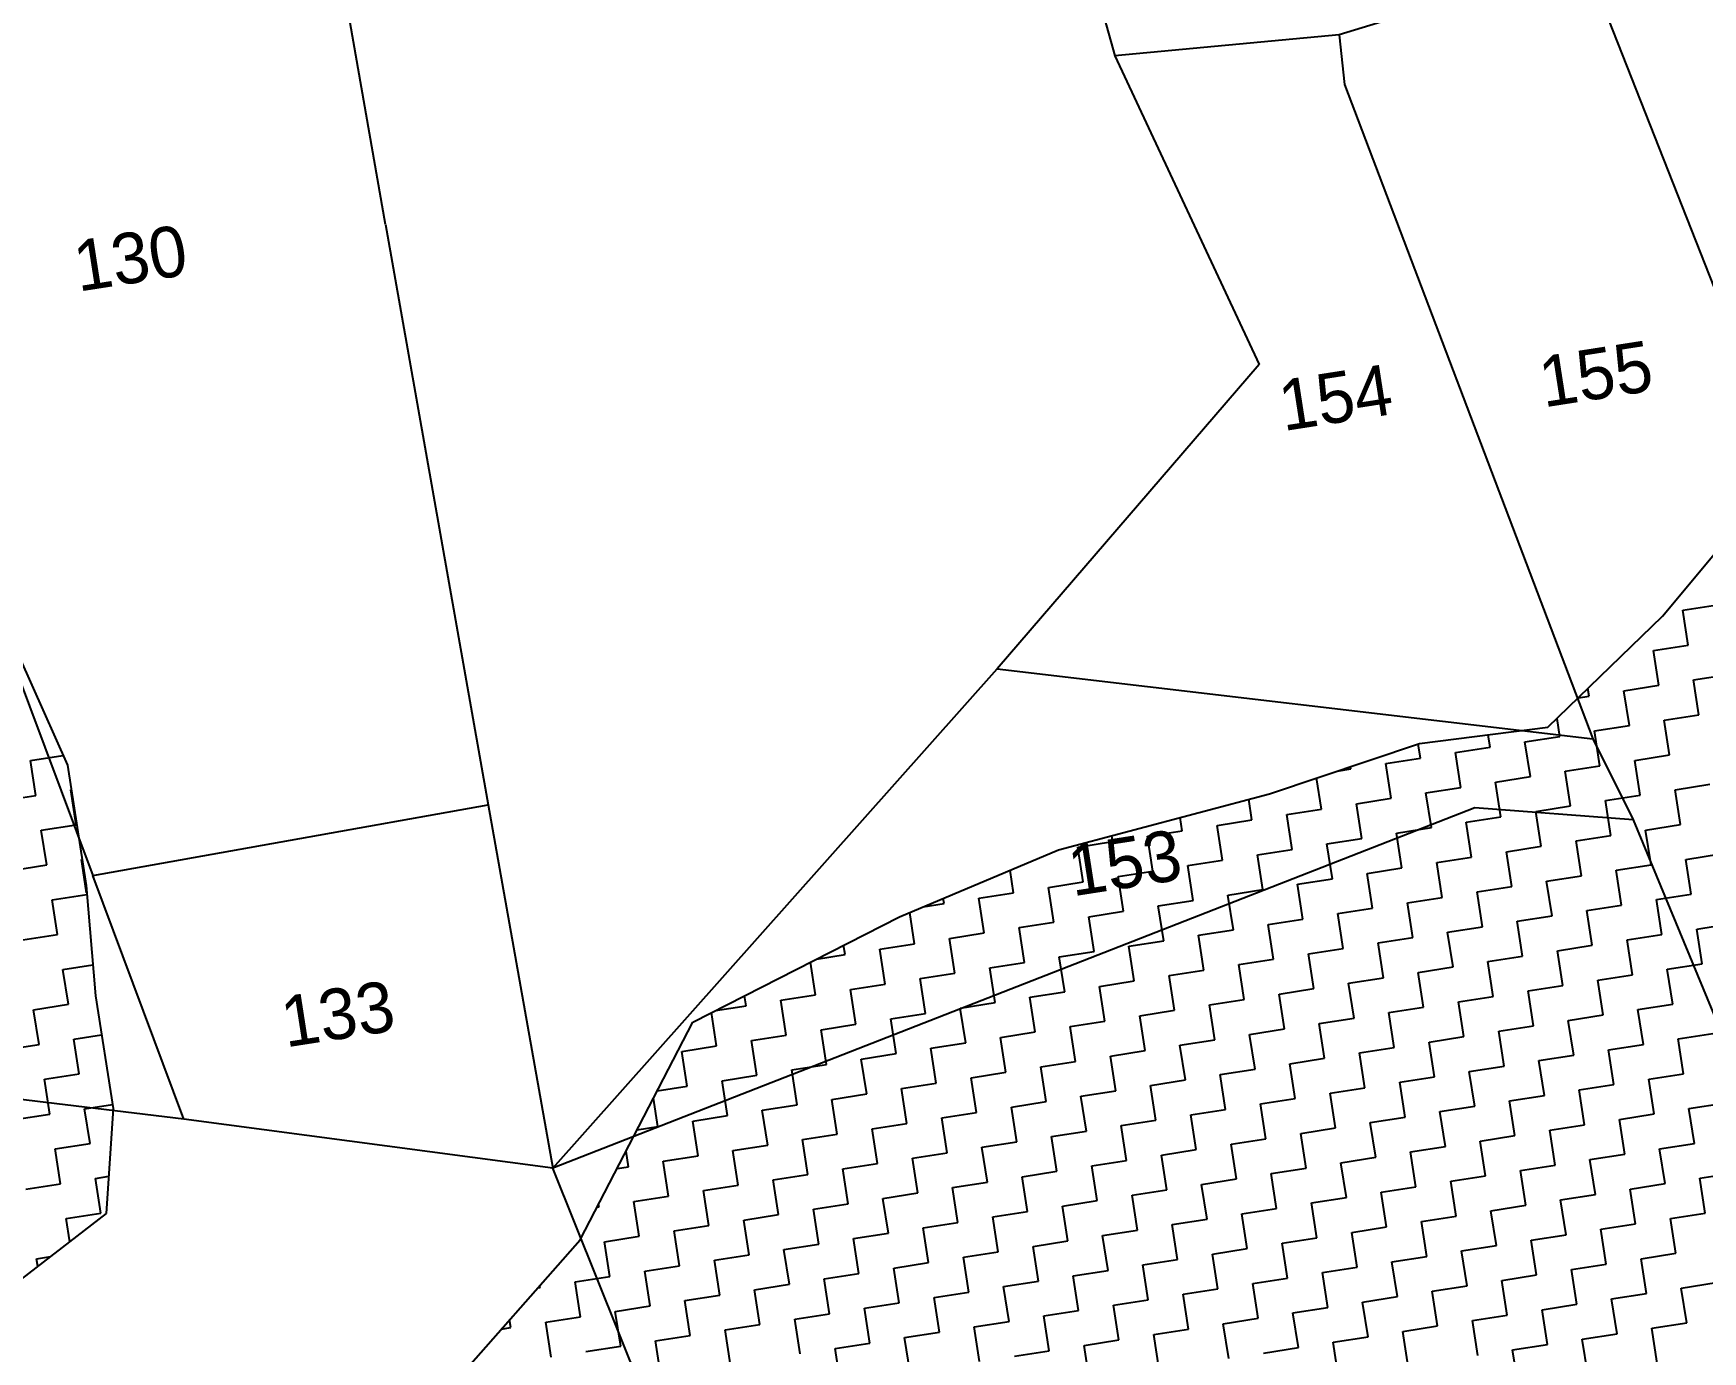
# Model space of a CAD drawing. Header units: metres. Extents: x 288488 to 290462, y 1999122 to 2001536.
# Drawn here: x 289401.4 to 289636.4, y 1999842.8 to 2000028.3 of the extents above; entities that cross this region are included whole.
import ezdxf
from ezdxf.enums import TextEntityAlignment as Align

# ---------------------------------------------------------------- set-up
doc = ezdxf.new("R2010")
doc.units = ezdxf.units.M
doc.header["$MEASUREMENT"] = 0
for name, color, linetype in [('POLY_HATCH', 12, 'Continuous'), ('POLY_PARCEL', 6, 'Continuous'), ('TEXT_PARCEL', 7, 'Continuous')]:
    doc.layers.add(name, color=color, linetype=linetype)
doc.styles.add('TEXT_MAP', font='')
doc.styles.get('TEXT_MAP').set_extended_font_data('Kruti Dev 050')

msp = doc.modelspace()

# ---------------------------------------------------------------- linework, layer by layer
at = {"layer": 'POLY_HATCH'}
for p, q in [((289392.86, 1999955.19), (289406.19, 1999925.3)), ((289630.79, 1999946.31), (289638.55, 1999955.65)), ((289614.64, 1999930.65), (289630.79, 1999946.31)), ((289596.56, 1999928.37), (289614.64, 1999930.65)), ((289575.43, 1999921.29), (289596.56, 1999928.37)), ((289406.19, 1999925.3), (289408.83, 1999908.37)), ((289545.75, 1999913.42), (289575.43, 1999921.29)), ((289523.36, 1999903.98), (289545.75, 1999913.42)), ((289408.83, 1999908.37), (289410.15, 1999892.86)), ((289494.23, 1999889.15), (289523.36, 1999903.98)), ((289410.15, 1999892.86), (289412.62, 1999876.99)), ((289478.39, 1999858.51), (289494.23, 1999889.15)), ((289412.62, 1999876.99), (289411.67, 1999862.21)), ((289411.67, 1999862.21), (289397.64, 1999851.36)), ((289451.2, 1999827.72), (289478.39, 1999858.51))]:
    msp.add_line(p, q, dxfattribs=at)
at = {"layer": 'POLY_HATCH', "linetype": 'Continuous'}
for p, q in [((289633.63, 1999947.12), (289638.53, 1999947.89)), ((289634.39, 1999942.22), (289633.63, 1999947.12)), ((289629.49, 1999941.46), (289634.39, 1999942.22)), ((289630.25, 1999936.56), (289629.49, 1999941.46)), ((289635.15, 1999937.32), (289640.05, 1999938.08)), ((289620.45, 1999935.03), (289620.28, 1999936.12)), ((289625.35, 1999935.79), (289630.25, 1999936.56)), ((289626.11, 1999930.89), (289625.35, 1999935.79)), ((289635.91, 1999932.42), (289635.15, 1999937.32)), ((289618.91, 1999934.79), (289620.45, 1999935.03)), ((289616.31, 1999929.37), (289615.92, 1999931.89)), ((289621.21, 1999930.13), (289626.11, 1999930.89)), ((289631.01, 1999931.66), (289635.91, 1999932.42)), ((289631.78, 1999926.76), (289631.01, 1999931.66)), ((289606.51, 1999927.84), (289606.24, 1999929.59)), ((289611.41, 1999928.61), (289616.31, 1999929.37)), ((289612.17, 1999923.7), (289611.41, 1999928.61)), ((289621.97, 1999925.23), (289621.21, 1999930.13)), ((289400.99, 1999925.97), (289405.57, 1999926.69)), ((289591.81, 1999925.55), (289596.71, 1999926.32)), ((289596.71, 1999926.32), (289596.39, 1999928.32)), ((289601.61, 1999927.08), (289606.51, 1999927.84)), ((289602.37, 1999922.18), (289601.61, 1999927.08)), ((289626.87, 1999925.99), (289631.78, 1999926.76)), ((289401.76, 1999921.07), (289400.99, 1999925.97)), ((289584.96, 1999924.49), (289586.9, 1999924.79)), ((289586.9, 1999924.79), (289586.85, 1999925.12)), ((289592.57, 1999920.65), (289591.81, 1999925.55)), ((289617.07, 1999924.47), (289621.97, 1999925.23)), ((289617.84, 1999919.57), (289617.07, 1999924.47)), ((289627.64, 1999921.09), (289626.87, 1999925.99)), ((289406.66, 1999921.83), (289406.73, 1999921.85)), ((289407.42, 1999916.93), (289406.66, 1999921.83)), ((289582.77, 1999919.13), (289582.08, 1999923.52)), ((289597.47, 1999921.42), (289602.37, 1999922.18)), ((289598.23, 1999916.52), (289597.47, 1999921.42)), ((289607.27, 1999922.94), (289612.17, 1999923.7)), ((289608.03, 1999918.04), (289607.27, 1999922.94)), ((289632.54, 1999921.85), (289637.44, 1999922.62)), ((289633.3, 1999916.95), (289632.54, 1999921.85)), ((289396.86, 1999920.31), (289401.76, 1999921.07)), ((289572.96, 1999917.6), (289572.51, 1999920.52)), ((289577.87, 1999918.36), (289582.77, 1999919.13)), ((289587.67, 1999919.89), (289592.57, 1999920.65)), ((289588.43, 1999914.99), (289587.67, 1999919.89)), ((289612.93, 1999918.8), (289617.84, 1999919.57)), ((289622.74, 1999920.33), (289627.64, 1999921.09)), ((289623.5, 1999915.43), (289622.74, 1999920.33)), ((289402.52, 1999916.17), (289407.42, 1999916.93)), ((289563.16, 1999916.08), (289562.87, 1999917.96)), ((289568.06, 1999916.84), (289572.96, 1999917.6)), ((289568.83, 1999911.94), (289568.06, 1999916.84)), ((289578.63, 1999913.46), (289577.87, 1999918.36)), ((289603.13, 1999917.28), (289608.03, 1999918.04)), ((289603.9, 1999912.38), (289603.13, 1999917.28)), ((289613.7, 1999913.9), (289612.93, 1999918.8)), ((289628.4, 1999916.19), (289633.3, 1999916.95)), ((289403.28, 1999911.27), (289402.52, 1999916.17)), ((289548.46, 1999913.79), (289553.36, 1999914.55)), ((289553.36, 1999914.55), (289553.23, 1999915.41)), ((289558.26, 1999915.31), (289563.16, 1999916.08)), ((289559.02, 1999910.41), (289558.26, 1999915.31)), ((289583.53, 1999914.23), (289588.43, 1999914.99)), ((289593.33, 1999915.75), (289598.23, 1999916.52)), ((289594.09, 1999910.85), (289593.33, 1999915.75)), ((289618.6, 1999914.67), (289623.5, 1999915.43)), ((289619.36, 1999909.76), (289618.6, 1999914.67)), ((289629.16, 1999911.29), (289628.4, 1999916.19)), ((289408.18, 1999912.03), (289408.25, 1999912.04)), ((289408.91, 1999907.34), (289408.18, 1999912.03)), ((289549.22, 1999908.89), (289548.46, 1999913.79)), ((289573.73, 1999912.7), (289578.63, 1999913.46)), ((289574.49, 1999907.8), (289573.73, 1999912.7)), ((289584.29, 1999909.33), (289583.53, 1999914.23)), ((289598.99, 1999911.61), (289603.9, 1999912.38)), ((289608.8, 1999913.14), (289613.7, 1999913.9)), ((289609.56, 1999908.24), (289608.8, 1999913.14)), ((289634.06, 1999912.05), (289638.96, 1999912.82)), ((289634.83, 1999907.15), (289634.06, 1999912.05)), ((289398.38, 1999910.51), (289403.28, 1999911.27)), ((289539.42, 1999907.36), (289538.93, 1999910.54)), ((289554.12, 1999909.65), (289559.02, 1999910.41)), ((289554.89, 1999904.75), (289554.12, 1999909.65)), ((289563.93, 1999911.18), (289568.83, 1999911.94)), ((289564.69, 1999906.27), (289563.93, 1999911.18)), ((289589.19, 1999910.09), (289594.09, 1999910.85)), ((289589.96, 1999905.19), (289589.19, 1999910.09)), ((289599.76, 1999906.71), (289598.99, 1999911.61)), ((289614.46, 1999909), (289619.36, 1999909.76)), ((289624.26, 1999910.53), (289629.16, 1999911.29)), ((289625.02, 1999905.63), (289624.26, 1999910.53)), ((289534.52, 1999906.6), (289539.42, 1999907.36)), ((289544.32, 1999908.12), (289549.22, 1999908.89)), ((289545.08, 1999903.22), (289544.32, 1999908.12)), ((289569.59, 1999907.04), (289574.49, 1999907.8)), ((289579.39, 1999908.56), (289584.29, 1999909.33)), ((289580.15, 1999903.66), (289579.39, 1999908.56)), ((289604.66, 1999907.48), (289609.56, 1999908.24)), ((289605.42, 1999902.58), (289604.66, 1999907.48)), ((289615.22, 1999904.1), (289614.46, 1999909)), ((289404.04, 1999906.37), (289408.93, 1999907.13)), ((289404.81, 1999901.47), (289404.04, 1999906.37)), ((289526.68, 1999905.38), (289529.62, 1999905.84)), ((289529.62, 1999905.84), (289529.5, 1999906.57)), ((289535.28, 1999901.7), (289534.52, 1999906.6)), ((289559.79, 1999905.51), (289564.69, 1999906.27)), ((289560.55, 1999900.61), (289559.79, 1999905.51)), ((289570.35, 1999902.14), (289569.59, 1999907.04)), ((289585.05, 1999904.43), (289589.96, 1999905.19)), ((289594.86, 1999905.95), (289599.76, 1999906.71)), ((289595.62, 1999901.05), (289594.86, 1999905.95)), ((289620.12, 1999904.86), (289625.02, 1999905.63)), ((289629.93, 1999906.39), (289634.83, 1999907.15)), ((289630.69, 1999901.49), (289629.93, 1999906.39)), ((289525.48, 1999900.17), (289524.79, 1999904.58)), ((289540.18, 1999902.46), (289545.08, 1999903.22)), ((289549.99, 1999903.99), (289554.89, 1999904.75)), ((289550.75, 1999899.09), (289549.99, 1999903.99)), ((289575.25, 1999902.9), (289580.15, 1999903.66)), ((289576.02, 1999898), (289575.25, 1999902.9)), ((289585.82, 1999899.52), (289585.05, 1999904.43)), ((289600.52, 1999901.81), (289605.42, 1999902.58)), ((289610.32, 1999903.34), (289615.22, 1999904.1)), ((289611.08, 1999898.44), (289610.32, 1999903.34)), ((289620.89, 1999899.96), (289620.12, 1999904.86)), ((289635.59, 1999902.25), (289640.49, 1999903.01)), ((289399.91, 1999900.71), (289404.81, 1999901.47)), ((289530.38, 1999900.94), (289535.28, 1999901.7)), ((289531.14, 1999896.03), (289530.38, 1999900.94)), ((289540.95, 1999897.56), (289540.18, 1999902.46)), ((289555.65, 1999899.85), (289560.55, 1999900.61)), ((289565.45, 1999901.37), (289570.35, 1999902.14)), ((289566.21, 1999896.47), (289565.45, 1999901.37)), ((289590.72, 1999900.29), (289595.62, 1999901.05)), ((289591.48, 1999895.39), (289590.72, 1999900.29)), ((289601.28, 1999896.91), (289600.52, 1999901.81)), ((289625.79, 1999900.73), (289630.69, 1999901.49)), ((289626.55, 1999895.82), (289625.79, 1999900.73)), ((289636.35, 1999897.35), (289635.59, 1999902.25)), ((289511.66, 1999898.02), (289515.68, 1999898.65)), ((289515.68, 1999898.65), (289515.47, 1999899.96)), ((289520.58, 1999899.41), (289525.48, 1999900.17)), ((289521.34, 1999894.51), (289520.58, 1999899.41)), ((289545.85, 1999898.32), (289550.75, 1999899.09)), ((289546.61, 1999893.42), (289545.85, 1999898.32)), ((289556.41, 1999894.95), (289555.65, 1999899.85)), ((289571.11, 1999897.24), (289576.02, 1999898)), ((289580.92, 1999898.76), (289585.82, 1999899.52)), ((289581.68, 1999893.86), (289580.92, 1999898.76)), ((289606.18, 1999897.67), (289611.08, 1999898.44)), ((289615.99, 1999899.2), (289620.89, 1999899.96)), ((289616.75, 1999894.3), (289615.99, 1999899.2)), ((289405.57, 1999896.57), (289409.78, 1999897.22)), ((289406.33, 1999891.67), (289405.57, 1999896.57)), ((289511.54, 1999892.98), (289510.82, 1999897.6)), ((289526.24, 1999895.27), (289531.14, 1999896.03)), ((289536.05, 1999896.8), (289540.95, 1999897.56)), ((289536.81, 1999891.9), (289536.05, 1999896.8)), ((289561.31, 1999895.71), (289566.21, 1999896.47)), ((289562.08, 1999890.81), (289561.31, 1999895.71)), ((289571.88, 1999892.33), (289571.11, 1999897.24)), ((289596.38, 1999896.15), (289601.28, 1999896.91)), ((289597.14, 1999891.25), (289596.38, 1999896.15)), ((289606.95, 1999892.77), (289606.18, 1999897.67)), ((289621.65, 1999895.06), (289626.55, 1999895.82)), ((289631.45, 1999896.59), (289636.35, 1999897.35)), ((289632.21, 1999891.69), (289631.45, 1999896.59)), ((289516.44, 1999893.75), (289521.34, 1999894.51)), ((289517.2, 1999888.84), (289516.44, 1999893.75)), ((289527.01, 1999890.37), (289526.24, 1999895.27)), ((289541.71, 1999892.66), (289546.61, 1999893.42)), ((289551.51, 1999894.18), (289556.41, 1999894.95)), ((289552.27, 1999889.28), (289551.51, 1999894.18)), ((289576.78, 1999893.1), (289581.68, 1999893.86)), ((289586.58, 1999894.62), (289591.48, 1999895.39)), ((289587.34, 1999889.72), (289586.58, 1999894.62)), ((289611.85, 1999893.54), (289616.75, 1999894.3)), ((289612.61, 1999888.64), (289611.85, 1999893.54)), ((289622.41, 1999890.16), (289621.65, 1999895.06)), ((289401.43, 1999890.9), (289406.33, 1999891.67)), ((289402.2, 1999886), (289401.43, 1999890.9)), ((289497.45, 1999890.79), (289501.74, 1999891.46)), ((289501.74, 1999891.46), (289501.52, 1999892.86)), ((289506.64, 1999892.22), (289511.54, 1999892.98)), ((289507.4, 1999887.32), (289506.64, 1999892.22)), ((289531.91, 1999891.13), (289536.81, 1999891.9)), ((289532.67, 1999886.23), (289531.91, 1999891.13)), ((289542.47, 1999887.76), (289541.71, 1999892.66)), ((289566.98, 1999891.57), (289571.88, 1999892.33)), ((289567.74, 1999886.67), (289566.98, 1999891.57)), ((289577.54, 1999888.2), (289576.78, 1999893.1)), ((289592.24, 1999890.49), (289597.14, 1999891.25)), ((289602.05, 1999892.01), (289606.95, 1999892.77)), ((289602.81, 1999887.11), (289602.05, 1999892.01)), ((289627.31, 1999890.92), (289632.21, 1999891.69)), ((289628.08, 1999886.02), (289627.31, 1999890.92)), ((289497.6, 1999885.79), (289496.87, 1999890.49)), ((289512.3, 1999888.08), (289517.2, 1999888.84)), ((289522.11, 1999889.61), (289527.01, 1999890.37)), ((289522.87, 1999884.71), (289522.11, 1999889.61)), ((289547.37, 1999888.52), (289552.27, 1999889.28)), ((289548.14, 1999883.62), (289547.37, 1999888.52)), ((289557.17, 1999890.05), (289562.08, 1999890.81)), ((289557.94, 1999885.15), (289557.17, 1999890.05)), ((289582.44, 1999888.96), (289587.34, 1999889.72)), ((289583.2, 1999884.06), (289582.44, 1999888.96)), ((289593.01, 1999885.58), (289592.24, 1999890.49)), ((289607.71, 1999887.87), (289612.61, 1999888.64)), ((289617.51, 1999889.4), (289622.41, 1999890.16)), ((289618.27, 1999884.5), (289617.51, 1999889.4)), ((289407.1, 1999886.77), (289411.01, 1999887.37)), ((289407.86, 1999881.86), (289407.1, 1999886.77)), ((289502.5, 1999886.56), (289507.4, 1999887.32)), ((289503.26, 1999881.66), (289502.5, 1999886.56)), ((289513.07, 1999883.18), (289512.3, 1999888.08)), ((289527.77, 1999885.47), (289532.67, 1999886.23)), ((289537.57, 1999887), (289542.47, 1999887.76)), ((289538.33, 1999882.09), (289537.57, 1999887)), ((289562.84, 1999885.91), (289567.74, 1999886.67)), ((289572.64, 1999887.43), (289577.54, 1999888.2)), ((289573.4, 1999882.53), (289572.64, 1999887.43)), ((289597.91, 1999886.35), (289602.81, 1999887.11)), ((289598.67, 1999881.45), (289597.91, 1999886.35)), ((289608.47, 1999882.97), (289607.71, 1999887.87)), ((289632.98, 1999886.79), (289637.88, 1999887.55)), ((289633.74, 1999881.88), (289632.98, 1999886.79)), ((289397.29, 1999885.24), (289402.2, 1999886)), ((289492.7, 1999885.03), (289497.6, 1999885.79)), ((289493.46, 1999880.13), (289492.7, 1999885.03)), ((289517.97, 1999883.94), (289522.87, 1999884.71)), ((289518.73, 1999879.04), (289517.97, 1999883.94)), ((289528.53, 1999880.57), (289527.77, 1999885.47)), ((289553.04, 1999884.38), (289557.94, 1999885.15)), ((289553.8, 1999879.48), (289553.04, 1999884.38)), ((289563.6, 1999881.01), (289562.84, 1999885.91)), ((289578.3, 1999883.3), (289583.2, 1999884.06)), ((289588.11, 1999884.82), (289593.01, 1999885.58)), ((289588.87, 1999879.92), (289588.11, 1999884.82)), ((289613.37, 1999883.73), (289618.27, 1999884.5)), ((289623.18, 1999885.26), (289628.08, 1999886.02)), ((289623.94, 1999880.36), (289623.18, 1999885.26)), ((289402.96, 1999881.1), (289407.86, 1999881.86)), ((289498.36, 1999880.89), (289503.26, 1999881.66)), ((289508.17, 1999882.42), (289513.07, 1999883.18)), ((289508.93, 1999877.52), (289508.17, 1999882.42)), ((289533.43, 1999881.33), (289538.33, 1999882.09)), ((289543.23, 1999882.86), (289548.14, 1999883.62)), ((289544, 1999877.96), (289543.23, 1999882.86)), ((289568.5, 1999881.77), (289573.4, 1999882.53)), ((289569.27, 1999876.87), (289568.5, 1999881.77)), ((289579.07, 1999878.39), (289578.3, 1999883.3)), ((289593.77, 1999880.68), (289598.67, 1999881.45)), ((289603.57, 1999882.21), (289608.47, 1999882.97)), ((289604.33, 1999877.31), (289603.57, 1999882.21)), ((289614.14, 1999878.83), (289613.37, 1999883.73)), ((289628.84, 1999881.12), (289633.74, 1999881.88)), ((289403.72, 1999876.2), (289402.96, 1999881.1)), ((289489.23, 1999879.47), (289493.46, 1999880.13)), ((289499.13, 1999875.99), (289498.36, 1999880.89)), ((289523.63, 1999879.81), (289528.53, 1999880.57)), ((289524.39, 1999874.9), (289523.63, 1999879.81)), ((289534.2, 1999876.43), (289533.43, 1999881.33)), ((289548.9, 1999878.72), (289553.8, 1999879.48)), ((289558.7, 1999880.24), (289563.6, 1999881.01)), ((289559.46, 1999875.34), (289558.7, 1999880.24)), ((289583.97, 1999879.16), (289588.87, 1999879.92)), ((289584.73, 1999874.26), (289583.97, 1999879.16)), ((289594.53, 1999875.78), (289593.77, 1999880.68)), ((289619.04, 1999879.6), (289623.94, 1999880.36)), ((289619.8, 1999874.7), (289619.04, 1999879.6)), ((289629.6, 1999876.22), (289628.84, 1999881.12)), ((289408.62, 1999876.96), (289412.53, 1999877.57)), ((289409.38, 1999872.06), (289408.62, 1999876.96)), ((289489.32, 1999874.47), (289488.7, 1999878.46)), ((289504.03, 1999876.75), (289508.93, 1999877.52)), ((289504.79, 1999871.85), (289504.03, 1999876.75)), ((289513.83, 1999878.28), (289518.73, 1999879.04)), ((289514.59, 1999873.38), (289513.83, 1999878.28)), ((289539.1, 1999877.19), (289544, 1999877.96)), ((289539.86, 1999872.29), (289539.1, 1999877.19)), ((289549.66, 1999873.82), (289548.9, 1999878.72)), ((289564.36, 1999876.11), (289569.27, 1999876.87)), ((289574.17, 1999877.63), (289579.07, 1999878.39)), ((289574.93, 1999872.73), (289574.17, 1999877.63)), ((289599.43, 1999876.55), (289604.33, 1999877.31)), ((289609.24, 1999878.07), (289614.14, 1999878.83)), ((289610, 1999873.17), (289609.24, 1999878.07)), ((289634.5, 1999876.98), (289639.4, 1999877.75)), ((289635.27, 1999872.08), (289634.5, 1999876.98)), ((289398.82, 1999875.44), (289403.72, 1999876.2)), ((289486.41, 1999874.01), (289489.32, 1999874.47)), ((289494.23, 1999875.23), (289499.13, 1999875.99)), ((289494.99, 1999870.33), (289494.23, 1999875.23)), ((289519.49, 1999874.14), (289524.39, 1999874.9)), ((289529.29, 1999875.67), (289534.2, 1999876.43)), ((289530.06, 1999870.77), (289529.29, 1999875.67)), ((289554.56, 1999874.58), (289559.46, 1999875.34)), ((289555.33, 1999869.68), (289554.56, 1999874.58)), ((289565.13, 1999871.21), (289564.36, 1999876.11)), ((289589.63, 1999875.02), (289594.53, 1999875.78)), ((289590.39, 1999870.12), (289589.63, 1999875.02)), ((289600.2, 1999871.64), (289599.43, 1999876.55)), ((289614.9, 1999873.93), (289619.8, 1999874.7)), ((289624.7, 1999875.46), (289629.6, 1999876.22)), ((289625.46, 1999870.56), (289624.7, 1999875.46)), ((289404.48, 1999871.3), (289409.38, 1999872.06)), ((289509.69, 1999872.62), (289514.59, 1999873.38)), ((289510.45, 1999867.72), (289509.69, 1999872.62)), ((289520.26, 1999869.24), (289519.49, 1999874.14)), ((289534.96, 1999871.53), (289539.86, 1999872.29)), ((289544.76, 1999873.06), (289549.66, 1999873.82)), ((289545.52, 1999868.15), (289544.76, 1999873.06)), ((289570.03, 1999871.97), (289574.93, 1999872.73)), ((289579.83, 1999873.49), (289584.73, 1999874.26)), ((289580.59, 1999868.59), (289579.83, 1999873.49)), ((289605.1, 1999872.41), (289610, 1999873.17)), ((289605.86, 1999867.51), (289605.1, 1999872.41)), ((289615.66, 1999869.03), (289614.9, 1999873.93)), ((289630.36, 1999871.32), (289635.27, 1999872.08)), ((289405.25, 1999866.4), (289404.48, 1999871.3)), ((289485.19, 1999868.8), (289484.85, 1999870.99)), ((289490.09, 1999869.57), (289494.99, 1999870.33)), ((289499.89, 1999871.09), (289504.79, 1999871.85)), ((289500.65, 1999866.19), (289499.89, 1999871.09)), ((289525.16, 1999870), (289530.06, 1999870.77)), ((289525.92, 1999865.1), (289525.16, 1999870)), ((289535.72, 1999866.63), (289534.96, 1999871.53)), ((289550.42, 1999868.92), (289555.33, 1999869.68)), ((289560.23, 1999870.44), (289565.13, 1999871.21)), ((289560.99, 1999865.54), (289560.23, 1999870.44)), ((289570.79, 1999867.07), (289570.03, 1999871.97)), ((289585.49, 1999869.36), (289590.39, 1999870.12)), ((289595.3, 1999870.88), (289600.2, 1999871.64)), ((289596.06, 1999865.98), (289595.3, 1999870.88)), ((289620.56, 1999869.79), (289625.46, 1999870.56)), ((289621.33, 1999864.89), (289620.56, 1999869.79)), ((289631.13, 1999866.42), (289630.36, 1999871.32)), ((289410.15, 1999867.16), (289412.01, 1999867.45)), ((289483.58, 1999868.55), (289485.19, 1999868.8)), ((289490.85, 1999864.66), (289490.09, 1999869.57)), ((289505.55, 1999866.95), (289510.45, 1999867.72)), ((289515.36, 1999868.48), (289520.26, 1999869.24)), ((289516.12, 1999863.58), (289515.36, 1999868.48)), ((289540.62, 1999867.39), (289545.52, 1999868.15)), ((289541.39, 1999862.49), (289540.62, 1999867.39)), ((289551.19, 1999864.02), (289550.42, 1999868.92)), ((289575.69, 1999867.83), (289580.59, 1999868.59)), ((289576.45, 1999862.93), (289575.69, 1999867.83)), ((289586.26, 1999864.45), (289585.49, 1999869.36)), ((289600.96, 1999866.74), (289605.86, 1999867.51)), ((289610.76, 1999868.27), (289615.66, 1999869.03)), ((289611.52, 1999863.37), (289610.76, 1999868.27)), ((289636.03, 1999867.18), (289640.93, 1999867.94)), ((289400.35, 1999865.64), (289405.25, 1999866.4)), ((289410.91, 1999862.26), (289410.15, 1999867.16)), ((289495.75, 1999865.43), (289500.65, 1999866.19)), ((289496.51, 1999860.53), (289495.75, 1999865.43)), ((289506.32, 1999862.05), (289505.55, 1999866.95)), ((289521.02, 1999864.34), (289525.92, 1999865.1)), ((289530.82, 1999865.87), (289535.72, 1999866.63)), ((289531.58, 1999860.96), (289530.82, 1999865.87)), ((289556.09, 1999864.78), (289560.99, 1999865.54)), ((289565.89, 1999866.3), (289570.79, 1999867.07)), ((289566.65, 1999861.4), (289565.89, 1999866.3)), ((289591.16, 1999865.22), (289596.06, 1999865.98)), ((289591.92, 1999860.32), (289591.16, 1999865.22)), ((289601.72, 1999861.84), (289600.96, 1999866.74)), ((289626.23, 1999865.66), (289631.13, 1999866.42)), ((289626.99, 1999860.76), (289626.23, 1999865.66)), ((289636.79, 1999862.28), (289636.03, 1999867.18)), ((289480.76, 1999863.09), (289481.05, 1999863.14)), ((289481.05, 1999863.14), (289480.99, 1999863.53)), ((289485.95, 1999863.9), (289490.85, 1999864.66)), ((289486.71, 1999859), (289485.95, 1999863.9)), ((289511.22, 1999862.81), (289516.12, 1999863.58)), ((289511.98, 1999857.91), (289511.22, 1999862.81)), ((289521.78, 1999859.44), (289521.02, 1999864.34)), ((289546.29, 1999863.25), (289551.19, 1999864.02)), ((289547.05, 1999858.35), (289546.29, 1999863.25)), ((289556.85, 1999859.88), (289556.09, 1999864.78)), ((289571.55, 1999862.17), (289576.45, 1999862.93)), ((289581.36, 1999863.69), (289586.26, 1999864.45)), ((289582.12, 1999858.79), (289581.36, 1999863.69)), ((289606.62, 1999862.61), (289611.52, 1999863.37)), ((289616.42, 1999864.13), (289621.33, 1999864.89)), ((289617.19, 1999859.23), (289616.42, 1999864.13)), ((289406.01, 1999861.5), (289410.91, 1999862.26)), ((289406.52, 1999858.22), (289406.01, 1999861.5)), ((289491.61, 1999859.76), (289496.51, 1999860.53)), ((289501.42, 1999861.29), (289506.32, 1999862.05)), ((289502.18, 1999856.39), (289501.42, 1999861.29)), ((289526.68, 1999860.2), (289531.58, 1999860.96)), ((289536.48, 1999861.73), (289541.39, 1999862.49)), ((289537.25, 1999856.83), (289536.48, 1999861.73)), ((289561.75, 1999860.64), (289566.65, 1999861.4)), ((289562.51, 1999855.74), (289561.75, 1999860.64)), ((289572.32, 1999857.27), (289571.55, 1999862.17)), ((289587.02, 1999859.55), (289591.92, 1999860.32)), ((289596.82, 1999861.08), (289601.72, 1999861.84)), ((289597.58, 1999856.18), (289596.82, 1999861.08)), ((289607.39, 1999857.7), (289606.62, 1999862.61)), ((289622.09, 1999859.99), (289626.99, 1999860.76)), ((289631.89, 1999861.52), (289636.79, 1999862.28)), ((289632.65, 1999856.62), (289631.89, 1999861.52)), ((289481.81, 1999858.24), (289486.71, 1999859)), ((289482.57, 1999853.34), (289481.81, 1999858.24)), ((289492.38, 1999854.86), (289491.61, 1999859.76)), ((289516.88, 1999858.68), (289521.78, 1999859.44)), ((289517.64, 1999853.78), (289516.88, 1999858.68)), ((289527.45, 1999855.3), (289526.68, 1999860.2)), ((289542.15, 1999857.59), (289547.05, 1999858.35)), ((289551.95, 1999859.12), (289556.85, 1999859.88)), ((289552.71, 1999854.21), (289551.95, 1999859.12)), ((289577.22, 1999858.03), (289582.12, 1999858.79)), ((289577.98, 1999853.13), (289577.22, 1999858.03)), ((289587.78, 1999854.65), (289587.02, 1999859.55)), ((289612.29, 1999858.47), (289617.19, 1999859.23)), ((289613.05, 1999853.57), (289612.29, 1999858.47)), ((289622.85, 1999855.09), (289622.09, 1999859.99)), ((289401.87, 1999855.83), (289403.82, 1999856.14)), ((289402.04, 1999854.76), (289401.87, 1999855.83)), ((289497.28, 1999855.63), (289502.18, 1999856.39)), ((289498.04, 1999850.72), (289497.28, 1999855.63)), ((289507.08, 1999857.15), (289511.98, 1999857.91)), ((289507.84, 1999852.25), (289507.08, 1999857.15)), ((289532.35, 1999856.06), (289537.25, 1999856.83)), ((289533.11, 1999851.16), (289532.35, 1999856.06)), ((289542.91, 1999852.69), (289542.15, 1999857.59)), ((289557.61, 1999854.98), (289562.51, 1999855.74)), ((289567.42, 1999856.5), (289572.32, 1999857.27)), ((289568.18, 1999851.6), (289567.42, 1999856.5)), ((289592.68, 1999855.42), (289597.58, 1999856.18)), ((289602.48, 1999856.94), (289607.39, 1999857.7)), ((289603.25, 1999852.04), (289602.48, 1999856.94)), ((289627.75, 1999855.85), (289632.65, 1999856.62)), ((289628.51, 1999850.95), (289627.75, 1999855.85)), ((289477.67, 1999852.57), (289482.57, 1999853.34)), ((289487.48, 1999854.1), (289492.38, 1999854.86)), ((289488.24, 1999849.2), (289487.48, 1999854.1)), ((289512.74, 1999853.01), (289517.64, 1999853.78)), ((289522.54, 1999854.54), (289527.45, 1999855.3)), ((289523.31, 1999849.64), (289522.54, 1999854.54)), ((289547.81, 1999853.45), (289552.71, 1999854.21)), ((289548.57, 1999848.55), (289547.81, 1999853.45)), ((289558.38, 1999850.08), (289557.61, 1999854.98)), ((289582.88, 1999853.89), (289587.78, 1999854.65)), ((289583.64, 1999848.99), (289582.88, 1999853.89)), ((289593.45, 1999850.51), (289592.68, 1999855.42)), ((289608.15, 1999852.8), (289613.05, 1999853.57)), ((289617.95, 1999854.33), (289622.85, 1999855.09)), ((289618.71, 1999849.43), (289617.95, 1999854.33)), ((289472.43, 1999851.76), (289472.77, 1999851.81)), ((289472.77, 1999851.81), (289472.73, 1999852.09)), ((289478.44, 1999847.67), (289477.67, 1999852.57)), ((289502.94, 1999851.49), (289507.84, 1999852.25)), ((289503.7, 1999846.59), (289502.94, 1999851.49)), ((289513.51, 1999848.11), (289512.74, 1999853.01)), ((289528.21, 1999850.4), (289533.11, 1999851.16)), ((289538.01, 1999851.93), (289542.91, 1999852.69)), ((289538.77, 1999847.02), (289538.01, 1999851.93)), ((289563.28, 1999850.84), (289568.18, 1999851.6)), ((289573.08, 1999852.36), (289577.98, 1999853.13)), ((289573.84, 1999847.46), (289573.08, 1999852.36)), ((289598.35, 1999851.28), (289603.25, 1999852.04)), ((289599.11, 1999846.38), (289598.35, 1999851.28)), ((289608.91, 1999847.9), (289608.15, 1999852.8)), ((289623.61, 1999850.19), (289628.51, 1999850.95)), ((289633.42, 1999851.72), (289638.32, 1999852.48)), ((289634.18, 1999846.82), (289633.42, 1999851.72)), ((289483.34, 1999848.44), (289488.24, 1999849.2)), ((289493.14, 1999849.96), (289498.04, 1999850.72)), ((289493.9, 1999845.06), (289493.14, 1999849.96)), ((289518.41, 1999848.87), (289523.31, 1999849.64)), ((289519.17, 1999843.97), (289518.41, 1999848.87)), ((289528.97, 1999845.5), (289528.21, 1999850.4)), ((289543.67, 1999847.79), (289548.57, 1999848.55)), ((289553.48, 1999849.31), (289558.38, 1999850.08)), ((289554.24, 1999844.41), (289553.48, 1999849.31)), ((289564.04, 1999845.94), (289563.28, 1999850.84)), ((289578.74, 1999848.23), (289583.64, 1999848.99)), ((289588.54, 1999849.75), (289593.45, 1999850.51)), ((289589.31, 1999844.85), (289588.54, 1999849.75)), ((289613.81, 1999848.67), (289618.71, 1999849.43)), ((289614.57, 1999843.76), (289613.81, 1999848.67)), ((289624.38, 1999845.29), (289623.61, 1999850.19)), ((289468.63, 1999846.15), (289468.46, 1999847.26)), ((289473.54, 1999846.91), (289478.44, 1999847.67)), ((289474.3, 1999842.01), (289473.54, 1999846.91)), ((289484.1, 1999843.53), (289483.34, 1999848.44)), ((289498.8, 1999845.82), (289503.7, 1999846.59)), ((289508.6, 1999847.35), (289513.51, 1999848.11)), ((289509.37, 1999842.45), (289508.6, 1999847.35)), ((289533.87, 1999846.26), (289538.77, 1999847.02)), ((289534.63, 1999841.36), (289533.87, 1999846.26)), ((289544.44, 1999842.89), (289543.67, 1999847.79)), ((289568.94, 1999846.7), (289573.84, 1999847.46)), ((289569.7, 1999841.8), (289568.94, 1999846.7)), ((289579.51, 1999843.33), (289578.74, 1999848.23)), ((289594.21, 1999845.61), (289599.11, 1999846.38)), ((289604.01, 1999847.14), (289608.91, 1999847.9)), ((289604.77, 1999842.24), (289604.01, 1999847.14)), ((289629.28, 1999846.05), (289634.18, 1999846.82)), ((289467.29, 1999845.94), (289468.63, 1999846.15)), ((289489, 1999844.3), (289493.9, 1999845.06)), ((289489.76, 1999839.4), (289489, 1999844.3)), ((289499.57, 1999840.92), (289498.8, 1999845.82)), ((289514.27, 1999843.21), (289519.17, 1999843.97)), ((289524.07, 1999844.74), (289528.97, 1999845.5)), ((289524.83, 1999839.84), (289524.07, 1999844.74)), ((289549.34, 1999843.65), (289554.24, 1999844.41)), ((289559.14, 1999845.18), (289564.04, 1999845.94)), ((289559.9, 1999840.27), (289559.14, 1999845.18)), ((289584.41, 1999844.09), (289589.31, 1999844.85)), ((289585.17, 1999839.19), (289584.41, 1999844.09)), ((289594.97, 1999840.71), (289594.21, 1999845.61)), ((289619.48, 1999844.53), (289624.38, 1999845.29)), ((289620.24, 1999839.63), (289619.48, 1999844.53)), ((289630.04, 1999841.15), (289629.28, 1999846.05)), ((289479.2, 1999842.77), (289484.1, 1999843.53)), ((289515.03, 1999838.31), (289514.27, 1999843.21)), ((289539.54, 1999842.12), (289544.44, 1999842.89)), ((289550.1, 1999838.75), (289549.34, 1999843.65)), ((289574.6, 1999842.56), (289579.51, 1999843.33)), ((289609.67, 1999843), (289614.57, 1999843.76)), ((289610.44, 1999838.1), (289609.67, 1999843))]:
    msp.add_line(p, q, dxfattribs=at)
at = {"layer": 'POLY_PARCEL'}
for p, q in [((289450.99, 2000001.4), (289439.17, 2000068.98)), ((289541.49, 2000069.05), (289553.65, 2000025.15)), ((289619.87, 2000038.69), (289585.25, 2000028.13)), ((289638.1, 1999992.52), (289619.87, 2000038.69)), ((289585.25, 2000028.13), (289553.65, 2000025.15)), ((289585.25, 2000028.13), (289586.01, 2000021.12)), ((289553.65, 2000025.15), (289574.01, 1999981.71)), ((289586.01, 2000021.12), (289620.98, 1999929.04)), ((289450.99, 2000001.4), (289465.46, 1999919.74)), ((289574.01, 1999981.71), (289537.1, 1999938.88)), ((289398.54, 1999939.76), (289409.79, 1999909.77)), ((289474.52, 1999868.61), (289537.1, 1999938.88)), ((289537.1, 1999938.88), (289620.98, 1999929.04)), ((289620.98, 1999929.04), (289626.64, 1999917.62)), ((289409.79, 1999909.77), (289465.46, 1999919.74)), ((289465.46, 1999919.74), (289474.52, 1999868.61)), ((289604.35, 1999919.33), (289474.52, 1999868.61)), ((289626.64, 1999917.62), (289604.35, 1999919.33)), ((289626.64, 1999917.62), (289670.85, 1999810.73)), ((289422.57, 1999875.51), (289409.79, 1999909.77)), ((289422.57, 1999875.51), (289363.83, 1999882.55)), ((289474.52, 1999868.61), (289422.57, 1999875.51)), ((289496.21, 1999814.58), (289474.52, 1999868.61))]:
    msp.add_line(p, q, dxfattribs=at)

# ---------------------------------------------------------------- texts
at = {"layer": 'TEXT_PARCEL', "style": 'TEXT_MAP'}
for s, p in [('130', (289415.05, 1999996.71)), ('155', (289621.37, 1999980.36)), ('154', (289584.72, 1999977.03)), ('153', (289555.05, 1999911.6)), ('133', (289444.25, 1999890.33))]:
    msp.add_text(s, height=7.142, rotation=8.8469, dxfattribs=at).set_placement(p, align=Align.MIDDLE)

doc.saveas('drawing.dxf')
